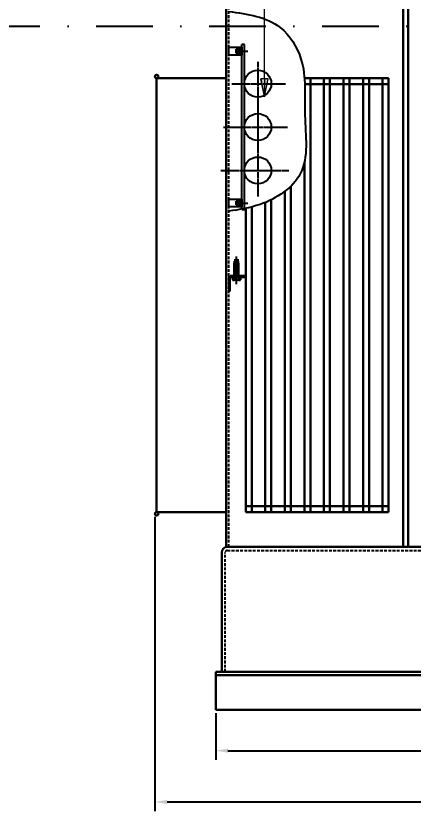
# Model space of a CAD drawing. Header units: millimetres. Extents: x 248233 to 259628, y -181361 to -174035.
# Drawn here: x 252748 to 253664, y -177392 to -175559 of the extents above; entities that cross this region are included whole.
import ezdxf

# ---------------------------------------------------------------- set-up
doc = ezdxf.new("R2010")
doc.units = ezdxf.units.MM
doc.header["$LTSCALE"] = 13
for name, pattern in [('CENTER2', [1.125, 0.75, -0.125, 0.125, -0.125]), ('CENTERX2', [101.6, 63.5, -12.7, 12.7, -12.7]), ('DASHDOT', [1, 0.5, -0.25, 0, -0.25]), ('DASHED', [0.75, 0.5, -0.25])]:
    doc.linetypes.add(name, pattern=pattern)
for name, color, linetype in [('1', 4, 'Continuous'), ('1轮廓实线层', 7, 'Continuous'), ('2', 3, 'Continuous'), ('4虚线层', 6, 'DASHED'), ('中心线', 1, 'CENTER2'), ('粗实线', 4, 'Continuous')]:
    doc.layers.add(name, color=color, linetype=linetype)
for name, color, linetype, lineweight in [('2细实线', 3, 'Continuous', 20), ('标注、文本', 3, 'Continuous', 25), ('铁心', 3, 'Continuous', 0)]:
    doc.layers.add(name, color=color, linetype=linetype, lineweight=lineweight)
doc.styles.get("Standard").update_dxf_attribs({"font": 'gbenor.shx', "bigfont": 'gbcbig.shx'})
doc.dimstyles.new('英寸 1-10', dxfattribs={"dimscale": 14, "dimtxt": 3.5, "dimasz": 2, "dimexe": 1.5, "dimexo": 0.5, "dimgap": 0.5, "dimtad": 1, "dimtoh": 1, "dimdec": 1, "dimdsep": 46, "dimtxsty": 'Standard', "dimcen": 2.5, "dimclrd": 3, "dimclre": 3, "dimclrt": 3, "dimadec": 0, "dimazin": 2, "dimtfac": 1, "dimtdec": 1, "dimtmove": 0, "dimatfit": 2, "dimfxl": 1, "dimarcsym": 0})

# ---------------------------------------------------------------- blocks, each defined once
blk = doc.blocks.new('A$C5957240F')
at = {"layer": '1', "color": 1, "linetype": 'CENTERX2', "lineweight": -3, "ltscale": 0.1}
blk.add_line((18, 16.7), (18, 80.4), dxfattribs=at)
at = {"layer": '4虚线层', "ltscale": 5}
for p, q in [((12.6, 32.4), (12.6, 72.9)), ((12.6, 72.9), (23.4, 72.9)), ((13.7, 37.2), (13.7, 72.9)), ((22.3, 37.2), (22.3, 72.9)), ((23.4, 32.4), (23.4, 72.9)), ((12.6, 37.2), (23.4, 37.2)), ((36, 36), (0, 36)), ((0, 36), (0, 0)), ((3.6, 0), (3.6, 32.4)), ((3.6, 32.4), (36, 32.4)), ((9, 32.4), (27, 32.4)), ((9, 32.4), (9, 26.7)), ((13.5, 32.4), (13.5, 26.7)), ((24.8, 25.6), (18, 25.6)), ((22.5, 32.4), (22.5, 26.7)), ((27, 32.4), (27, 26.7)), ((36, 36), (36, 32.4)), ((3.6, 0), (0, 0))]:
    blk.add_line(p, q, dxfattribs=at)
at = {"layer": '4虚线层'}
blk.add_line((18, 25.6), (11.2, 25.6), dxfattribs=at)
blk.add_arc((11.2, 28.7), 3.01, 221.6088, 318.3912, dxfattribs=at)
at = {"layer": '4虚线层', "ltscale": 5}
for centre, radius, start, end in [((18, 36.2), 10.5, 244.676, 295.324), ((24.8, 28.7), 3.01, 221.6088, 318.3912)]:
    blk.add_arc(centre, radius, start, end, dxfattribs=at)
blk = doc.blocks.new('846712')
at = {"layer": '1轮廓实线层', "color": 0, "ltscale": 0.5}
for p, q in [((12564.4, -718.9), (12558.4, -718.9)), ((12558.4, -1098.9), (12558.4, -718.9)), ((12564.4, -1098.9), (12564.4, -718.9)), ((12547.6, -733.9), (12572.7, -733.9)), ((12547.6, -1083.9), (12572.7, -1083.9)), ((12558.4, -1098.9), (12564.4, -1098.9))]:
    blk.add_line(p, q, dxfattribs=at)
at = {"layer": '中心线', "color": 1, "ltscale": 0.5}
for p, q in [((12595.4, -758.1), (12595.4, -1068.6)), ((12535.8, -808.9), (12660.2, -808.9)), ((12516.2, -908.9), (12664, -908.9)), ((12510.6, -1008.9), (12666.4, -1008.9))]:
    blk.add_line(p, q, dxfattribs=at)
at = {"layer": '标注、文本'}
for centre in [(12595.4, -808.9), (12595.4, -908.9), (12595.4, -1008.9)]:
    blk.add_circle(centre, 31, dxfattribs=at)
blk = doc.blocks.new('A$C35956794')
at = {"layer": '4虚线层', "ltscale": 5}
for points in [[(17.7, 373.9), (47.7, 373.9), (47.7, 356.1), (17.7, 356.1)], [(17.7, 373.9), (47.7, 373.9), (47.7, 356.1), (17.7, 356.1)], [(34.8, 369.3), (47.7, 369.3), (47.7, 360.7), (34.8, 360.7)], [(34.8, 369.3), (47.7, 369.3), (47.7, 360.7), (34.8, 360.7)], [(17.7, 23.9), (47.7, 23.9), (47.7, 6.1), (17.7, 6.1)], [(17.7, 23.9), (47.7, 23.9), (47.7, 6.1), (17.7, 6.1)], [(34.8, 19.3), (47.7, 19.3), (47.7, 10.7), (34.8, 10.7)], [(34.8, 19.3), (47.7, 19.3), (47.7, 10.7), (34.8, 10.7)]]:
    blk.add_lwpolyline(points, close=True, dxfattribs=at)
at = {"layer": '标注、文本'}
blk.add_blockref('846712', (-12510.6, 1098.9), dxfattribs=at)
blk = doc.blocks.new('*D84')
at = {"layer": '2细实线', "color": 3, "linetype": 'ByBlock', "lineweight": -2, "transparency": 16777216}
for p, q in [((253207.6, -177165.6), (253207.6, -177273.3)), ((254482.6, -177165.6), (254482.6, -177273.3)), ((253235.6, -177252.3), (254454.6, -177252.3))]:
    blk.add_line(p, q, dxfattribs=at)
at = {"layer": '2细实线', "color": 3, "linetype": 'ByBlock', "transparency": 16777216}
for points in [[(253235.6, -177247.6), (253235.6, -177257), (253207.6, -177252.3)], [(254454.6, -177247.6), (254454.6, -177257), (254482.6, -177252.3)]]:
    blk.add_solid(points, dxfattribs=at)
at = {"layer": 'Defpoints', "color": 0, "linetype": 'ByBlock', "transparency": 16777216}
for p in [(253207.6, -177158.6), (254482.6, -177158.6), (254482.6, -177252.3)]:
    blk.add_point(p, dxfattribs=at)
at = {"layer": '2细实线', "color": 3, "linetype": 'ByBlock', "transparency": 16777216, "insert": (253845.1, -177219.8), "char_height": 49, "attachment_point": 5}
blk.add_mtext('1275 [50.2]', dxfattribs=at)
blk = doc.blocks.new('*D85')
at = {"layer": '2细实线', "color": 3, "linetype": 'ByBlock', "lineweight": -2, "transparency": 16777216}
for p, q in [((254531.6, -176294.9), (254531.6, -177391.6)), ((253067.6, -176713.6), (253067.6, -177391.6)), ((253095.6, -177370.6), (254503.6, -177370.6))]:
    blk.add_line(p, q, dxfattribs=at)
at = {"layer": '2细实线', "color": 3, "linetype": 'ByBlock', "transparency": 16777216}
for points in [[(253095.6, -177365.9), (253095.6, -177375.2), (253067.6, -177370.6)], [(254503.6, -177365.9), (254503.6, -177375.2), (254531.6, -177370.6)]]:
    blk.add_solid(points, dxfattribs=at)
at = {"layer": 'Defpoints', "color": 0, "linetype": 'ByBlock', "transparency": 16777216}
for p in [(254531.6, -176287.9), (253067.6, -176706.6), (254531.6, -177370.6)]:
    blk.add_point(p, dxfattribs=at)
at = {"layer": '2细实线', "color": 3, "linetype": 'ByBlock', "transparency": 16777216, "insert": (253799.6, -177339.1), "char_height": 49, "attachment_point": 5}
blk.add_mtext('1470', dxfattribs=at)
blk = doc.blocks.new('A$C71DF5F1B')
at = {"layer": '标注、文本', "color": 4, "lineweight": 30}
for p, q in [((135.1, 1000), (328.8, 1000)), ((148.8, 1000), (148.8, 0)), ((180, 1000), (180, 0)), ((180, 1000), (180, 0)), ((193.8, 1000), (193.8, 0)), ((193.8, 1000), (193.8, 0)), ((225, 1000), (225, 0)), ((238.8, 1000), (238.8, 0)), ((270, 1000), (270, 0)), ((283.8, 1000), (283.8, 0)), ((315, 1000), (315, 0)), ((315, 1000), (315, 0)), ((315, 1000), (315, 0)), ((315, 1000), (315, 0)), ((328.8, 1000), (328.8, 0)), ((328.8, 1000), (328.8, 0)), ((328.8, 1000), (328.8, 0)), ((328.8, 1000), (328.8, 0)), ((135.8, 986.2), (328.8, 986.2)), ((135, 806.9), (135, 0)), ((90, 739.3), (90, 0)), ((103.8, 751.2), (103.8, 0)), ((58.8, 720.1), (58.8, 0)), ((0, 700.3), (0, 0)), ((13.8, 703.6), (13.8, 0)), ((45, 713.9), (45, 0)), ((0, 13.8), (328.8, 13.8)), ((0, 0), (328.8, 0))]:
    blk.add_line(p, q, dxfattribs=at)

msp = doc.modelspace()

# ---------------------------------------------------------------- hatches: boundary and pattern name
at = {"layer": '铁心'}
for points in [[(253311.164, -175704.187), (253328.392, -175704.187), (253319.778, -175744.937)], [(253328.392, -175704.187), (253319.778, -175744.937), (253311.164, -175704.187)]]:
    msp.add_hatch(color=256, dxfattribs=at).paths.add_polyline_path(points)

# ---------------------------------------------------------------- linework, layer by layer
at = {"layer": '2', "linetype": 'DASHDOT', "ltscale": 20}
msp.add_line((249811.536, -175582.562), (254634.068, -175582.562), dxfattribs=at)
at = {"layer": '4虚线层'}
for p, q in [((253237.571, -176782.564), (253237.571, -175432.564)), ((253237.571, -176782.564), (253237.571, -175432.564)), ((253234.571, -176790.564), (253957.571, -176790.564)), ((253229.571, -177070.564), (253229.571, -176795.564))]:
    msp.add_line(p, q, dxfattribs=at)
msp.add_arc((253234.571, -176795.564), 5, 90, 180, dxfattribs=at)
at = {"layer": '标注、文本', "color": 4, "lineweight": 30}
for p, q in [((253231.571, -175702.564), (253071.571, -175702.564)), ((253071.571, -175702.564), (253071.571, -176702.564)), ((253231.571, -176702.564), (253071.571, -176702.564))]:
    msp.add_line(p, q, dxfattribs=at)
for centre in [(253071.571, -175698.564), (253071.571, -176706.564)]:
    msp.add_circle(centre, 4, dxfattribs=at)
at = {"layer": '标注、文本'}
msp.add_spline([(253237.571, -175548.584), (253356.244, -175585.625), (253403.898, -175658.193), (253412.975, -175788.212), (253402.386, -175922.767), (253310.11, -175993.169), (253237.571, -176009.044)], degree=3, dxfattribs=at)
at = {"layer": '粗实线', "lineweight": 30}
for p, q in [((253231.571, -176782.564), (253231.571, -175432.564)), ((253234.571, -176782.564), (253957.571, -176782.564)), ((253957.571, -176782.564), (253237.571, -176782.564)), ((253957.571, -176782.564), (253237.571, -176782.564)), ((253221.571, -177070.564), (253221.571, -176795.564)), ((253207.571, -177070.564), (253207.571, -177158.564)), ((253957.571, -177070.564), (253207.571, -177070.564)), ((253957.571, -177078.564), (253207.571, -177078.564)), ((253207.571, -177158.564), (254482.571, -177158.564))]:
    msp.add_line(p, q, dxfattribs=at)
msp.add_lwpolyline([(253639.071, -175432.564), (253651.071, -175432.564), (253651.071, -176782.564), (253639.071, -176782.564)], close=True, dxfattribs=at)
msp.add_arc((253234.571, -176795.564), 13, 90, 180, dxfattribs=at)
at = {"layer": '铁心'}
for points in [[(253319.778, -175704.187), (253319.778, -175086.102), (253319.778, -175086.102)], [(253319.778, -175704.187), (253319.778, -175744.937), (253311.164, -175704.187)], [(253319.778, -175744.937), (253328.392, -175704.187), (253311.164, -175704.187)]]:
    msp.add_lwpolyline(points, dxfattribs=at)
msp.add_lwpolyline([(253311.164, -175704.187), (253319.778, -175744.937), (253328.392, -175704.187)], close=True, dxfattribs=at)

# ---------------------------------------------------------------- block references
at = {"layer": '标注、文本'}
for name, p in [('A$C35956794', (253219.822, -176005.064)), ('A$C71DF5F1B', (253276.871, -176702.564)), ('A$C5957240F', (253237.571, -176193.564))]:
    msp.add_blockref(name, p, dxfattribs=at)

# ---------------------------------------------------------------- dimensions: what is measured, and where the dimension line sits
at = {"layer": '2细实线', "linetype": 'ByBlock'}
dim = msp.add_linear_dim(base=(254531.64, -177370.575), p1=(253067.571, -176706.564), p2=(254531.64, -176287.871), text='1470', dimstyle='英寸 1-10', dxfattribs=at)
dim.commit()
dim.dimension.update_dxf_attribs({"geometry": '*D85', "text_midpoint": (253799.605, -177339.075)})
dim = msp.add_linear_dim(base=(254482.571, -177252.299), p1=(253207.571, -177158.564), p2=(254482.571, -177158.564), dimstyle='英寸 1-10', dxfattribs=at)
dim.commit()
dim.dimension.update_dxf_attribs({"geometry": '*D84', "text_midpoint": (253845.071, -177219.778)})

doc.saveas('drawing.dxf')
